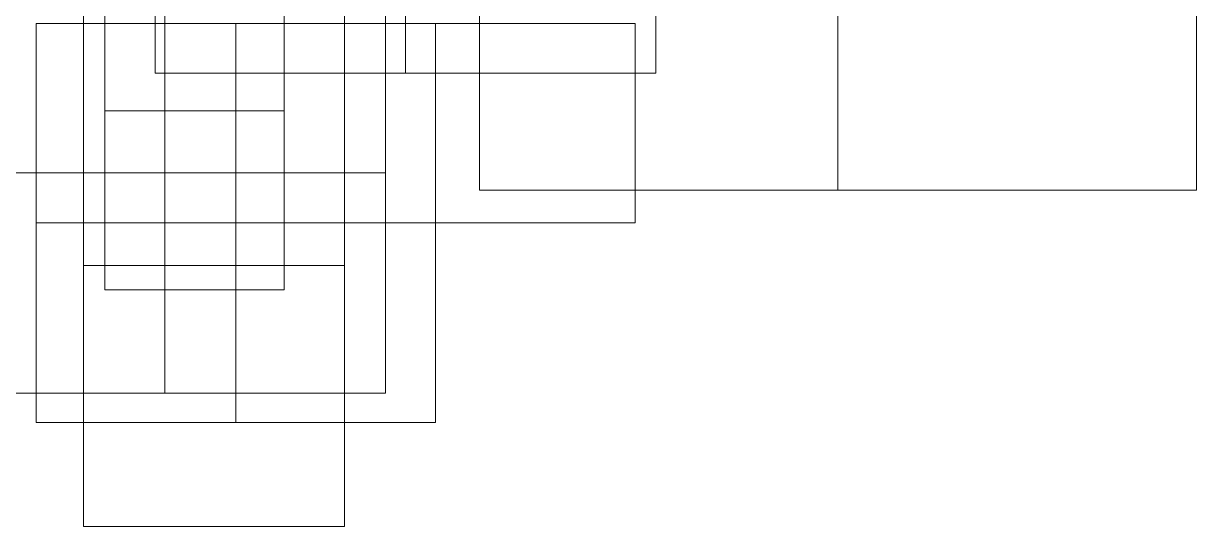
# Model space of a CAD drawing. Header units: metres. Extents: x 548334 to 554281, y 1836929 to 1842487.
# Drawn here: x 550553 to 554281, y 1836929 to 1838530 of the extents above; entities that cross this region are included whole.
import ezdxf

# ---------------------------------------------------------------- set-up
doc = ezdxf.new("R2010")
doc.units = ezdxf.units.M
doc.header["$MEASUREMENT"] = 0
doc.header["$XCLIPFRAME"] = 0
doc.layers.add('Level 1', color=7, linetype='Continuous', lineweight=0)
picture_1 = doc.add_image_def('image11.tif', size_in_pixel=(20000, 20000))
picture_2 = doc.add_image_def('image12.tif', size_in_pixel=(20000, 20000))
picture_3 = doc.add_image_def('image13.tif', size_in_pixel=(20000, 20000))
picture_4 = doc.add_image_def('image14.tif', size_in_pixel=(20000, 20000))
picture_5 = doc.add_image_def('image15.tif', size_in_pixel=(20000, 20000))
picture_6 = doc.add_image_def('image16.tif', size_in_pixel=(20000, 20000))
picture_7 = doc.add_image_def('image17.tif', size_in_pixel=(20000, 20000))
picture_8 = doc.add_image_def('image44.tif', size_in_pixel=(20000, 20000))
picture_9 = doc.add_image_def('image45.tif', size_in_pixel=(20000, 20000))
picture_10 = doc.add_image_def('image47.tif', size_in_pixel=(20000, 20000))
picture_11 = doc.add_image_def('image48.tif', size_in_pixel=(20000, 20000))
picture_12 = doc.add_image_def('image49.tif', size_in_pixel=(20000, 20000))
picture_13 = doc.add_image_def('image50.tif', size_in_pixel=(20000, 20000))
picture_14 = doc.add_image_def('image53.tif', size_in_pixel=(20000, 20000))
picture_15 = doc.add_image_def('image54.tif', size_in_pixel=(20000, 20000))
picture_16 = doc.add_image_def('image61.tif', size_in_pixel=(20000, 20000))
picture_17 = doc.add_image_def('image62.tif', size_in_pixel=(20000, 20000))

msp = doc.modelspace()

# ---------------------------------------------------------------- pictures from other files: only their frames are drawn
at = {"layer": 'Level 1', "color": 7, "linetype": 'Continuous', "lineweight": 0}
image = msp.add_image(picture_16, insert=(550971.295944, 1838371.172817), size_in_units=(795.628, 795.628), dxfattribs=at)
image.set_boundary_path([(-0.5, -0.5), (-0.5, 19999.5), (19999.5, 19999.5), (19999.5, -0.5), (-0.5, -0.5)])
image = msp.add_image(picture_17, insert=(551766.923944, 1838371.172817), size_in_units=(795.628, 795.628), dxfattribs=at)
image.set_boundary_path([(-0.5, -0.5), (-0.5, 19999.5), (19999.5, 19999.5), (19999.5, -0.5), (-0.5, -0.5)])
image = msp.add_image(picture_14, insert=(552001.571238, 1837999.011129), size_in_units=(1139.764, 1139.764), dxfattribs=at)
image.set_boundary_path([(-0.5, -0.5), (-0.5, 19999.5), (19999.5, 19999.5), (19999.5, -0.5), (-0.5, -0.5)])
image = msp.add_image(picture_15, insert=(553141.335238, 1837999.011129), size_in_units=(1139.764, 1139.764), dxfattribs=at)
image.set_boundary_path([(-0.5, -0.5), (-0.5, 19999.5), (19999.5, 19999.5), (19999.5, -0.5), (-0.5, -0.5)])
image = msp.add_image(picture_12, insert=(550811.338125, 1838251.297304), size_in_units=(569.45, 569.45), dxfattribs=at)
image.set_boundary_path([(-0.5, -0.5), (-0.5, 19999.5), (19999.5, 19999.5), (19999.5, -0.5), (-0.5, -0.5)])
image = msp.add_image(picture_8, insert=(550300.265675, 1838054.306812), size_in_units=(701.232, 701.232), dxfattribs=at)
image.set_boundary_path([(-0.5, -0.5), (-0.5, 19999.5), (19999.5, 19999.5), (19999.5, -0.5), (-0.5, -0.5)])
image = msp.add_image(picture_9, insert=(551001.497675, 1838054.306812), size_in_units=(701.232, 701.232), dxfattribs=at)
image.set_boundary_path([(-0.5, -0.5), (-0.5, 19999.5), (19999.5, 19999.5), (19999.5, -0.5), (-0.5, -0.5)])
image = msp.add_image(picture_6, insert=(550743.279078, 1837759.158576), size_in_units=(829.866, 829.866), dxfattribs=at)
image.set_boundary_path([(-0.5, -0.5), (-0.5, 19999.5), (19999.5, 19999.5), (19999.5, -0.5), (-0.5, -0.5)])
image = msp.add_image(picture_1, insert=(550592.936399, 1837895.143738), size_in_units=(634.464, 634.464), dxfattribs=at)
image.set_boundary_path([(-0.5, -0.5), (-0.5, 19999.5), (19999.5, 19999.5), (19999.5, -0.5), (-0.5, -0.5)])
image = msp.add_image(picture_2, insert=(551227.400399, 1837895.143738), size_in_units=(634.464, 634.464), dxfattribs=at)
image.set_boundary_path([(-0.5, -0.5), (-0.5, 19999.5), (19999.5, 19999.5), (19999.5, -0.5), (-0.5, -0.5)])
image = msp.add_image(picture_3, insert=(551861.864399, 1837895.143738), size_in_units=(634.464, 634.464), dxfattribs=at)
image.set_boundary_path([(-0.5, -0.5), (-0.5, 19999.5), (19999.5, 19999.5), (19999.5, -0.5), (-0.5, -0.5)])
image = msp.add_image(picture_13, insert=(550811.338125, 1837681.847304), size_in_units=(569.45, 569.45), dxfattribs=at)
image.set_boundary_path([(-0.5, -0.5), (-0.5, 19999.5), (19999.5, 19999.5), (19999.5, -0.5), (-0.5, -0.5)])
image = msp.add_image(picture_10, insert=(550300.265675, 1837353.074812), size_in_units=(701.232, 701.232), dxfattribs=at)
image.set_boundary_path([(-0.5, -0.5), (-0.5, 19999.5), (19999.5, 19999.5), (19999.5, -0.5), (-0.5, -0.5)])
image = msp.add_image(picture_11, insert=(551001.497675, 1837353.074812), size_in_units=(701.232, 701.232), dxfattribs=at)
image.set_boundary_path([(-0.5, -0.5), (-0.5, 19999.5), (19999.5, 19999.5), (19999.5, -0.5), (-0.5, -0.5)])
image = msp.add_image(picture_4, insert=(550592.936399, 1837260.679738), size_in_units=(634.464, 634.464), dxfattribs=at)
image.set_boundary_path([(-0.5, -0.5), (-0.5, 19999.5), (19999.5, 19999.5), (19999.5, -0.5), (-0.5, -0.5)])
image = msp.add_image(picture_5, insert=(551227.400399, 1837260.679738), size_in_units=(634.464, 634.464), dxfattribs=at)
image.set_boundary_path([(-0.5, -0.5), (-0.5, 19999.5), (19999.5, 19999.5), (19999.5, -0.5), (-0.5, -0.5)])
image = msp.add_image(picture_7, insert=(550743.279078, 1836929.292576), size_in_units=(829.866, 829.866), dxfattribs=at)
image.set_boundary_path([(-0.5, -0.5), (-0.5, 19999.5), (19999.5, 19999.5), (19999.5, -0.5), (-0.5, -0.5)])

doc.saveas('drawing.dxf')
